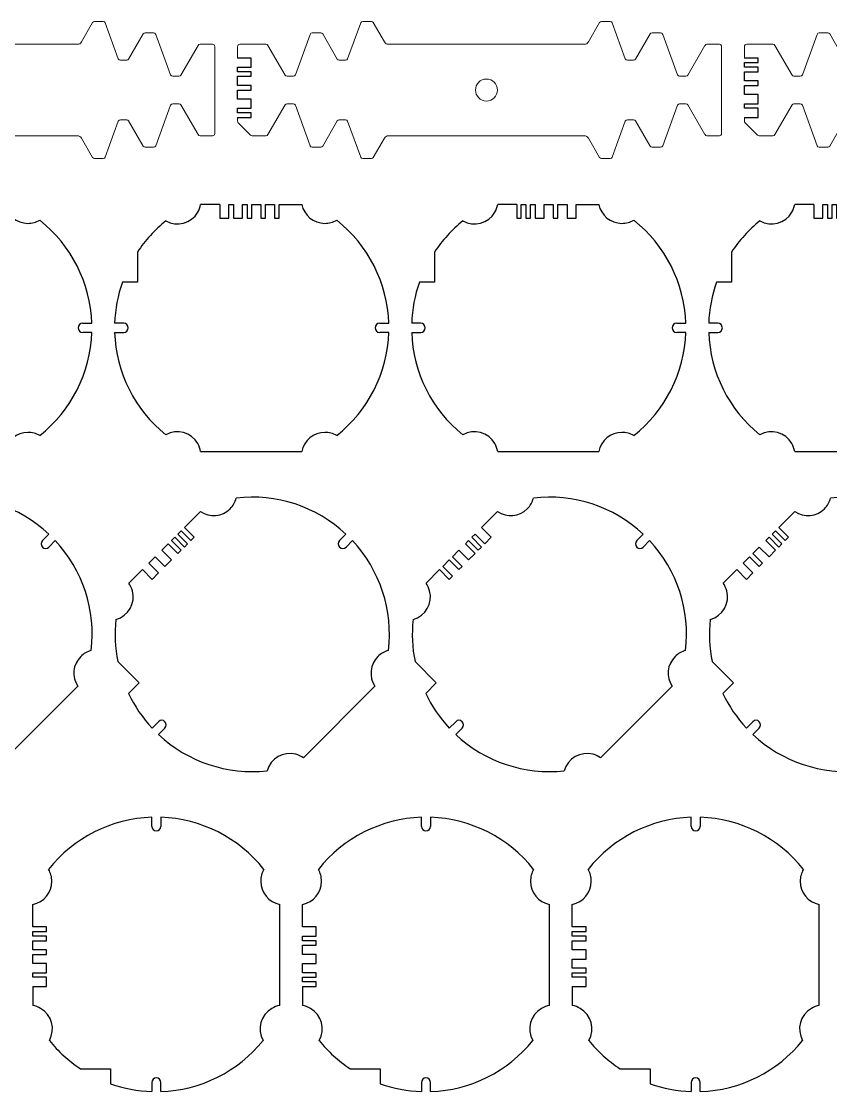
# Model space of a CAD drawing. Header units: millimetres. Extents: x -10 to 1112, y -3314 to 0.
# Drawn here: x 174.5 to 351.5, y -2088.5 to -1854.5 of the extents above; entities that cross this region are included whole.
import ezdxf

# ---------------------------------------------------------------- set-up
doc = ezdxf.new("R2010")
doc.units = ezdxf.units.MM
doc.layers.get('0').update_dxf_attribs({"lineweight": 25, "true_color": 0xffffff})
for name, color, linetype, lineweight, true_color in [('High_Quality', 5, 'Continuous', 25, 0x0000ff), ('Medium_Quality', 4, 'Continuous', 25, 0x00ffff), ('Normal_Quality', 3, 'Continuous', 25, 0x00ff00)]:
    doc.layers.add(name, color=color, linetype=linetype, lineweight=lineweight, true_color=true_color)

# ---------------------------------------------------------------- blocks, each defined once
blk = doc.blocks.new('CTLG_CHCH_61')
at = {"layer": 'High_Quality'}
for p, q in [((0, 0), (0, -3)), ((2, -3), (2, 0)), ((2, 0), (3, 0)), ((3, 0), (3, -3)), ((4, -3), (4, 0)), ((4, 0), (6, 0)), ((6, 0), (6, -3)), ((7, -3), (7, 0)), ((7, 0), (9, 0)), ((9, 0), (9, -3)), ((10, -3), (10, 0)), ((10, 0), (11, 0)), ((11, 0), (11, -3)), ((13, -3), (13, 0)), ((0, -3), (2, -3)), ((3, -3), (4, -3)), ((6, -3), (7, -3)), ((9, -3), (10, -3)), ((11, -3), (13, -3))]:
    blk.add_line(p, q, dxfattribs=at)
at = {"layer": 'High_Quality', "color": 5, "linetype": 'Continuous', "lineweight": 13, "true_color": 0x0000ff}
blk.add_circle((6, -54.44), 2.4, dxfattribs=at)
at = {"layer": 'Medium_Quality', "color": 4, "linetype": 'Continuous', "lineweight": 13, "true_color": 0x00ffff}
for p, q in [((-3.75, -6.64), (2.75, -10.4)), ((15.75, -6.64), (9.25, -10.4)), ((-6.25, -18.64), (-0.75, -21.82)), ((18.25, -18.64), (12.75, -21.82)), ((-8.75, -29.7), (-4.5, -32.16)), ((20.75, -29.7), (16.5, -32.16)), ((-4, -33.02), (-4, -75.87)), ((16, -33.02), (16, -75.87)), ((-8.75, -79.19), (-4.5, -76.73)), ((20.75, -79.19), (16.5, -76.73)), ((-6.25, -90.24), (-0.75, -87.07)), ((18.25, -90.24), (12.75, -87.07)), ((-3.75, -102.24), (2.75, -98.49)), ((15.75, -102.24), (9.25, -98.49))]:
    blk.add_line(p, q, dxfattribs=at)
for centre, start, end in [((-5, -33.02), 0, 60), ((17, -33.02), 120, 180), ((-5, -75.87), 300, 0), ((17, -75.87), 180, 240)]:
    blk.add_arc(centre, 1, start, end, dxfattribs=at)
at = {"layer": 'Normal_Quality', "color": 3, "lineweight": 13, "true_color": 0x00ff00}
for p, q in [((-0.79, 0), (0, 0)), ((13, 0), (15.5, 0)), ((-3.85, -2.85), (-1.15, -0.15))]:
    blk.add_line(p, q, dxfattribs=at)
at = {"layer": 'Normal_Quality', "color": 3, "linetype": 'Continuous', "lineweight": 13, "true_color": 0x00ff00}
for p, q in [((16, -0.5), (16, -6.21)), ((-4, -3.21), (-4, -6.21)), ((3, -10.83), (3, -12.19)), ((9, -10.83), (9, -12.19)), ((2.67, -12.66), (-6.17, -15.88)), ((9.33, -12.66), (18.17, -15.88)), ((-6.5, -16.35), (-6.5, -18.21)), ((18.5, -16.35), (18.5, -18.21)), ((-0.5, -22.25), (-0.5, -23.61)), ((12.5, -22.25), (12.5, -23.61)), ((-0.83, -24.08), (-8.67, -26.94)), ((12.83, -24.08), (20.67, -26.94)), ((-9, -27.41), (-9, -29.27)), ((21, -27.41), (21, -29.27)), ((-9, -81.48), (-9, -79.62)), ((21, -81.48), (21, -79.62)), ((-0.83, -84.8), (-8.67, -81.95)), ((12.83, -84.8), (20.67, -81.95)), ((-0.5, -86.64), (-0.5, -85.27)), ((12.5, -86.64), (12.5, -85.27)), ((-6.5, -92.54), (-6.5, -90.68)), ((18.5, -92.54), (18.5, -90.68)), ((2.67, -96.23), (-6.17, -93.01)), ((9.33, -96.23), (18.17, -93.01)), ((3, -98.06), (3, -96.7)), ((9, -98.06), (9, -96.7)), ((-4, -105.39), (-4, -102.68)), ((16, -105.39), (16, -102.68)), ((15.5, -105.89), (-3.5, -105.89))]:
    blk.add_line(p, q, dxfattribs=at)
at = {"layer": 'Normal_Quality', "color": 3, "lineweight": 13, "true_color": 0x00ff00}
for centre, start, end in [((15.5, -0.5), 0, 90), ((-0.79, -0.5), 90, 135), ((-3.5, -3.21), 135, 180)]:
    blk.add_arc(centre, 0.5, start, end, dxfattribs=at)
at = {"layer": 'Normal_Quality', "color": 3, "linetype": 'Continuous', "lineweight": 13, "true_color": 0x00ff00}
for centre, start, end in [((-3.5, -6.21), 180, 240), ((15.5, -6.21), 300, 0), ((2.5, -10.83), 0, 60), ((9.5, -10.83), 120, 180), ((2.5, -12.19), 290, 0), ((9.5, -12.19), 180, 250), ((-6, -16.35), 110, 180), ((18, -16.35), 0, 70), ((-6, -18.21), 180, 240), ((18, -18.21), 300, 0), ((-1, -22.25), 0, 60), ((13, -22.25), 120, 180), ((-1, -23.61), 290, 0), ((13, -23.61), 180, 250), ((-8.5, -27.41), 110, 180), ((20.5, -27.41), 0, 70), ((-8.5, -29.27), 180, 240), ((20.5, -29.27), 300, 0), ((-8.5, -79.62), 120, 180), ((20.5, -79.62), 0, 60), ((-8.5, -81.48), 180, 250), ((20.5, -81.48), 290, 0), ((-1, -85.27), 0, 70), ((13, -85.27), 110, 180), ((-1, -86.64), 300, 0), ((13, -86.64), 180, 240), ((-6, -90.68), 120, 180), ((18, -90.68), 0, 60), ((-6, -92.54), 180, 250), ((18, -92.54), 290, 0), ((2.5, -96.7), 0, 70), ((2.5, -98.06), 300, 0), ((9.5, -96.7), 110, 180), ((9.5, -98.06), 180, 240), ((-3.5, -102.68), 120, 180), ((15.5, -102.68), 0, 60), ((-3.5, -105.39), 180, 270), ((15.5, -105.39), 270, 0)]:
    blk.add_arc(centre, 0.5, start, end, dxfattribs=at)
blk = doc.blocks.new('CTLG_CHCH_62')
at = {"layer": 'High_Quality'}
for p, q in [((0, 0), (0, -3)), ((1, -3), (1, 0)), ((1, 0), (2, 0)), ((2, 0), (2, -3)), ((4, -3), (4, 0)), ((4, 0), (6, 0)), ((6, 0), (6, -3)), ((7, -3), (7, 0)), ((7, 0), (9, 0)), ((9, 0), (9, -3)), ((10, -3), (10, 0)), ((10, 0), (11, 0)), ((11, 0), (11, -3)), ((13, -3), (13, 0)), ((0, -3), (1, -3)), ((2, -3), (4, -3)), ((6, -3), (7, -3)), ((9, -3), (10, -3)), ((11, -3), (13, -3))]:
    blk.add_line(p, q, dxfattribs=at)
at = {"layer": 'High_Quality', "color": 5, "linetype": 'Continuous', "lineweight": 13, "true_color": 0x0000ff}
blk.add_circle((6, -54.44), 2.4, dxfattribs=at)
at = {"layer": 'Medium_Quality', "color": 4, "linetype": 'Continuous', "lineweight": 13, "true_color": 0x00ffff}
for p, q in [((-3.75, -6.64), (2.75, -10.4)), ((15.75, -6.64), (9.25, -10.4)), ((-6.25, -18.64), (-0.75, -21.82)), ((18.25, -18.64), (12.75, -21.82)), ((-8.75, -29.7), (-4.5, -32.16)), ((20.75, -29.7), (16.5, -32.16)), ((-4, -33.02), (-4, -75.87)), ((16, -33.02), (16, -75.87)), ((-8.75, -79.19), (-4.5, -76.73)), ((20.75, -79.19), (16.5, -76.73)), ((-6.25, -90.24), (-0.75, -87.07)), ((18.25, -90.24), (12.75, -87.07)), ((-3.75, -102.24), (2.75, -98.49)), ((15.75, -102.24), (9.25, -98.49))]:
    blk.add_line(p, q, dxfattribs=at)
for centre, start, end in [((-5, -33.02), 0, 60), ((17, -33.02), 120, 180), ((-5, -75.87), 300, 0), ((17, -75.87), 180, 240)]:
    blk.add_arc(centre, 1, start, end, dxfattribs=at)
at = {"layer": 'Normal_Quality', "color": 3, "lineweight": 13, "true_color": 0x00ff00}
for p, q in [((-0.79, 0), (0, 0)), ((13, 0), (15.5, 0)), ((-3.85, -2.85), (-1.15, -0.15))]:
    blk.add_line(p, q, dxfattribs=at)
at = {"layer": 'Normal_Quality', "color": 3, "linetype": 'Continuous', "lineweight": 13, "true_color": 0x00ff00}
for p, q in [((16, -0.5), (16, -6.21)), ((-4, -3.21), (-4, -6.21)), ((3, -10.83), (3, -12.19)), ((9, -10.83), (9, -12.19)), ((2.67, -12.66), (-6.17, -15.88)), ((9.33, -12.66), (18.17, -15.88)), ((-6.5, -16.35), (-6.5, -18.21)), ((18.5, -16.35), (18.5, -18.21)), ((-0.5, -22.25), (-0.5, -23.61)), ((12.5, -22.25), (12.5, -23.61)), ((-0.83, -24.08), (-8.67, -26.94)), ((12.83, -24.08), (20.67, -26.94)), ((-9, -27.41), (-9, -29.27)), ((21, -27.41), (21, -29.27)), ((-9, -81.48), (-9, -79.62)), ((21, -81.48), (21, -79.62)), ((-0.83, -84.8), (-8.67, -81.95)), ((12.83, -84.8), (20.67, -81.95)), ((-0.5, -86.64), (-0.5, -85.27)), ((12.5, -86.64), (12.5, -85.27)), ((-6.5, -92.54), (-6.5, -90.68)), ((18.5, -92.54), (18.5, -90.68)), ((2.67, -96.23), (-6.17, -93.01)), ((9.33, -96.23), (18.17, -93.01)), ((3, -98.06), (3, -96.7)), ((9, -98.06), (9, -96.7)), ((-4, -105.39), (-4, -102.68)), ((16, -105.39), (16, -102.68)), ((15.5, -105.89), (-3.5, -105.89))]:
    blk.add_line(p, q, dxfattribs=at)
at = {"layer": 'Normal_Quality', "color": 3, "lineweight": 13, "true_color": 0x00ff00}
for centre, start, end in [((15.5, -0.5), 0, 90), ((-0.79, -0.5), 90, 135), ((-3.5, -3.21), 135, 180)]:
    blk.add_arc(centre, 0.5, start, end, dxfattribs=at)
at = {"layer": 'Normal_Quality', "color": 3, "linetype": 'Continuous', "lineweight": 13, "true_color": 0x00ff00}
for centre, start, end in [((-3.5, -6.21), 180, 240), ((15.5, -6.21), 300, 0), ((2.5, -10.83), 0, 60), ((9.5, -10.83), 120, 180), ((2.5, -12.19), 290, 0), ((9.5, -12.19), 180, 250), ((-6, -16.35), 110, 180), ((18, -16.35), 0, 70), ((-6, -18.21), 180, 240), ((18, -18.21), 300, 0), ((-1, -22.25), 0, 60), ((13, -22.25), 120, 180), ((-1, -23.61), 290, 0), ((13, -23.61), 180, 250), ((-8.5, -27.41), 110, 180), ((20.5, -27.41), 0, 70), ((-8.5, -29.27), 180, 240), ((20.5, -29.27), 300, 0), ((-8.5, -79.62), 120, 180), ((20.5, -79.62), 0, 60), ((-8.5, -81.48), 180, 250), ((20.5, -81.48), 290, 0), ((-1, -85.27), 0, 70), ((13, -85.27), 110, 180), ((-1, -86.64), 300, 0), ((13, -86.64), 180, 240), ((-6, -90.68), 120, 180), ((18, -90.68), 0, 60), ((-6, -92.54), 180, 250), ((18, -92.54), 290, 0), ((2.5, -96.7), 0, 70), ((2.5, -98.06), 300, 0), ((9.5, -96.7), 110, 180), ((9.5, -98.06), 180, 240), ((-3.5, -102.68), 120, 180), ((15.5, -102.68), 0, 60), ((-3.5, -105.39), 180, 270), ((15.5, -105.39), 270, 0)]:
    blk.add_arc(centre, 0.5, start, end, dxfattribs=at)
blk = doc.blocks.new('CTLG_CHCH_63')
at = {"layer": 'High_Quality'}
for p, q in [((0, 0), (0, -3)), ((2, -3), (2, 0)), ((2, 0), (3, 0)), ((3, 0), (3, -3)), ((5, -3), (5, 0)), ((5, 0), (7, 0)), ((7, 0), (7, -3)), ((8, -3), (8, 0)), ((8, 0), (10, 0)), ((10, 0), (10, -3)), ((11, -3), (11, 0)), ((11, 0), (12, 0)), ((12, 0), (12, -3)), ((13, -3), (13, 0)), ((0, -3), (2, -3)), ((3, -3), (5, -3)), ((7, -3), (8, -3)), ((10, -3), (11, -3)), ((12, -3), (13, -3))]:
    blk.add_line(p, q, dxfattribs=at)
at = {"layer": 'High_Quality', "color": 5, "linetype": 'Continuous', "lineweight": 13, "true_color": 0x0000ff}
blk.add_circle((6, -54.44), 2.4, dxfattribs=at)
at = {"layer": 'Medium_Quality', "color": 4, "linetype": 'Continuous', "lineweight": 13, "true_color": 0x00ffff}
for p, q in [((-3.75, -6.64), (2.75, -10.4)), ((15.75, -6.64), (9.25, -10.4)), ((-6.25, -18.64), (-0.75, -21.82)), ((18.25, -18.64), (12.75, -21.82)), ((-8.75, -29.7), (-4.5, -32.16)), ((20.75, -29.7), (16.5, -32.16)), ((-4, -33.02), (-4, -75.87)), ((16, -33.02), (16, -75.87)), ((-8.75, -79.19), (-4.5, -76.73)), ((20.75, -79.19), (16.5, -76.73)), ((-6.25, -90.24), (-0.75, -87.07)), ((18.25, -90.24), (12.75, -87.07)), ((-3.75, -102.24), (2.75, -98.49)), ((15.75, -102.24), (9.25, -98.49))]:
    blk.add_line(p, q, dxfattribs=at)
for centre, start, end in [((-5, -33.02), 0, 60), ((17, -33.02), 120, 180), ((-5, -75.87), 300, 0), ((17, -75.87), 180, 240)]:
    blk.add_arc(centre, 1, start, end, dxfattribs=at)
at = {"layer": 'Normal_Quality', "color": 3, "lineweight": 13, "true_color": 0x00ff00}
for p, q in [((-0.79, 0), (0, 0)), ((13, 0), (15.5, 0)), ((-3.85, -2.85), (-1.15, -0.15))]:
    blk.add_line(p, q, dxfattribs=at)
at = {"layer": 'Normal_Quality', "color": 3, "linetype": 'Continuous', "lineweight": 13, "true_color": 0x00ff00}
for p, q in [((16, -0.5), (16, -6.21)), ((-4, -3.21), (-4, -6.21)), ((3, -10.83), (3, -12.19)), ((9, -10.83), (9, -12.19)), ((2.67, -12.66), (-6.17, -15.88)), ((9.33, -12.66), (18.17, -15.88)), ((-6.5, -16.35), (-6.5, -18.21)), ((18.5, -16.35), (18.5, -18.21)), ((-0.5, -22.25), (-0.5, -23.61)), ((12.5, -22.25), (12.5, -23.61)), ((-0.83, -24.08), (-8.67, -26.94)), ((12.83, -24.08), (20.67, -26.94)), ((-9, -27.41), (-9, -29.27)), ((21, -27.41), (21, -29.27)), ((-9, -81.48), (-9, -79.62)), ((21, -81.48), (21, -79.62)), ((-0.83, -84.8), (-8.67, -81.95)), ((12.83, -84.8), (20.67, -81.95)), ((-0.5, -86.64), (-0.5, -85.27)), ((12.5, -86.64), (12.5, -85.27)), ((-6.5, -92.54), (-6.5, -90.68)), ((18.5, -92.54), (18.5, -90.68)), ((2.67, -96.23), (-6.17, -93.01)), ((9.33, -96.23), (18.17, -93.01)), ((3, -98.06), (3, -96.7)), ((9, -98.06), (9, -96.7)), ((-4, -105.39), (-4, -102.68)), ((16, -105.39), (16, -102.68)), ((15.5, -105.89), (-3.5, -105.89))]:
    blk.add_line(p, q, dxfattribs=at)
at = {"layer": 'Normal_Quality', "color": 3, "lineweight": 13, "true_color": 0x00ff00}
for centre, start, end in [((15.5, -0.5), 0, 90), ((-0.79, -0.5), 90, 135), ((-3.5, -3.21), 135, 180)]:
    blk.add_arc(centre, 0.5, start, end, dxfattribs=at)
at = {"layer": 'Normal_Quality', "color": 3, "linetype": 'Continuous', "lineweight": 13, "true_color": 0x00ff00}
for centre, start, end in [((-3.5, -6.21), 180, 240), ((15.5, -6.21), 300, 0), ((2.5, -10.83), 0, 60), ((9.5, -10.83), 120, 180), ((2.5, -12.19), 290, 0), ((9.5, -12.19), 180, 250), ((-6, -16.35), 110, 180), ((18, -16.35), 0, 70), ((-6, -18.21), 180, 240), ((18, -18.21), 300, 0), ((-1, -22.25), 0, 60), ((13, -22.25), 120, 180), ((-1, -23.61), 290, 0), ((13, -23.61), 180, 250), ((-8.5, -27.41), 110, 180), ((20.5, -27.41), 0, 70), ((-8.5, -29.27), 180, 240), ((20.5, -29.27), 300, 0), ((-8.5, -79.62), 120, 180), ((20.5, -79.62), 0, 60), ((-8.5, -81.48), 180, 250), ((20.5, -81.48), 290, 0), ((-1, -85.27), 0, 70), ((13, -85.27), 110, 180), ((-1, -86.64), 300, 0), ((13, -86.64), 180, 240), ((-6, -90.68), 120, 180), ((18, -90.68), 0, 60), ((-6, -92.54), 180, 250), ((18, -92.54), 290, 0), ((2.5, -96.7), 0, 70), ((2.5, -98.06), 300, 0), ((9.5, -96.7), 110, 180), ((9.5, -98.06), 180, 240), ((-3.5, -102.68), 120, 180), ((15.5, -102.68), 0, 60), ((-3.5, -105.39), 180, 270), ((15.5, -105.39), 270, 0)]:
    blk.add_arc(centre, 0.5, start, end, dxfattribs=at)
blk = doc.blocks.new('MNAK_FULL_02')
at = {"color": 3, "true_color": 0x00ff00}
for p, q in [((-7, 27), (-11.17, 27)), ((6, 27), (10.95, 27)), ((-25, 16.58), (-25, 10)), ((-25, 10), (-28.28, 10)), ((-28, 1), (-29.98, 1)), ((28, 1), (29.98, 1)), ((-29.98, -1), (-28, -1)), ((29.98, -1), (28, -1)), ((-11.17, -27), (10.95, -27))]:
    blk.add_line(p, q, dxfattribs=at)
at = {"color": 5}
for p, q in [((-7, 27), (-7, 24)), ((-6, 24), (-6, 27)), ((-6, 27), (-5, 27)), ((-5, 27), (-5, 24)), ((-3, 24), (-3, 27)), ((-3, 27), (-2, 27)), ((-2, 27), (-2, 24)), ((-1, 24), (-1, 27)), ((-1, 27), (1, 27)), ((1, 27), (1, 24)), ((2, 24), (2, 27)), ((2, 27), (4, 27)), ((4, 27), (4, 24)), ((6, 24), (6, 27)), ((-7, 24), (-6, 24)), ((-5, 24), (-3, 24)), ((-2, 24), (-1, 24)), ((1, 24), (2, 24)), ((4, 24), (6, 24))]:
    blk.add_line(p, q, dxfattribs=at)
at = {"color": 3, "true_color": 0x00ff00}
for centre, radius, start, end in [((-16.25, 27.86), 5.15, 330, 350.4277), ((16, 28), 5.15, 191.1965, 270), ((-16.25, 27.86), 5.15, 240.3428, 330), ((16, 28), 5.15, 270, 300.1674), ((0, 0), 30, 1.9102, 51.713), ((0, 0), 30, 128.7972, 146.4427), ((0, 0), 30, 160.5288, 178.0898), ((-28, 0), 1, 0, 90), ((-28, 0), 1, 270, 0), ((28, 0), 1, 90, 270), ((0, 0), 30, 181.9102, 231.2028), ((0, 0), 30, 308.287, 358.0898), ((-16.25, -27.86), 5.15, 30, 119.6572), ((16, -28), 5.15, 90, 168.8035), ((16, -28), 5.15, 59.8326, 90), ((-16.25, -27.86), 5.15, 9.5723, 30)]:
    blk.add_arc(centre, radius, start, end, dxfattribs=at)
blk = doc.blocks.new('MNAK_FULL_03')
at = {"color": 3, "true_color": 0x00ff00}
for p, q in [((-7, 27), (-11.17, 27)), ((6, 27), (10.95, 27)), ((-25, 16.58), (-25, 10)), ((-25, 10), (-28.28, 10)), ((-28, 1), (-29.98, 1)), ((28, 1), (29.98, 1)), ((-29.98, -1), (-28, -1)), ((29.98, -1), (28, -1)), ((-11.17, -27), (10.95, -27))]:
    blk.add_line(p, q, dxfattribs=at)
at = {"color": 5}
for p, q in [((-7, 27), (-7, 24)), ((-5, 24), (-5, 27)), ((-5, 27), (-4, 27)), ((-4, 27), (-4, 24)), ((-2, 24), (-2, 27)), ((-2, 27), (-1, 27)), ((-1, 27), (-1, 24)), ((0, 24), (0, 27)), ((0, 27), (2, 27)), ((2, 27), (2, 24)), ((3, 24), (3, 27)), ((3, 27), (5, 27)), ((5, 27), (5, 24)), ((6, 24), (6, 27)), ((-7, 24), (-5, 24)), ((-4, 24), (-2, 24)), ((-1, 24), (0, 24)), ((2, 24), (3, 24)), ((5, 24), (6, 24))]:
    blk.add_line(p, q, dxfattribs=at)
at = {"color": 3, "true_color": 0x00ff00}
for centre, radius, start, end in [((-16.25, 27.86), 5.15, 330, 350.4277), ((16, 28), 5.15, 191.1965, 270), ((-16.25, 27.86), 5.15, 240.3428, 330), ((16, 28), 5.15, 270, 300.1674), ((0, 0), 30, 1.9102, 51.713), ((0, 0), 30, 128.7972, 146.4427), ((0, 0), 30, 160.5288, 178.0898), ((-28, 0), 1, 0, 90), ((-28, 0), 1, 270, 0), ((28, 0), 1, 90, 270), ((0, 0), 30, 181.9102, 231.2028), ((0, 0), 30, 308.287, 358.0898), ((-16.25, -27.86), 5.15, 30, 119.6572), ((16, -28), 5.15, 90, 168.8035), ((16, -28), 5.15, 59.8326, 90), ((-16.25, -27.86), 5.15, 9.5723, 30)]:
    blk.add_arc(centre, radius, start, end, dxfattribs=at)
blk = doc.blocks.new('MNAK_FULL_04')
at = {"color": 3, "true_color": 0x00ff00}
for p, q in [((-7, 27), (-11.17, 27)), ((6, 27), (10.95, 27)), ((-25, 16.58), (-25, 10)), ((-25, 10), (-28.28, 10)), ((-28, 1), (-29.98, 1)), ((28, 1), (29.98, 1)), ((-29.98, -1), (-28, -1)), ((29.98, -1), (28, -1)), ((-11.17, -27), (10.95, -27))]:
    blk.add_line(p, q, dxfattribs=at)
at = {"color": 5}
for p, q in [((-7, 27), (-7, 24)), ((-6, 24), (-6, 27)), ((-6, 27), (-5, 27)), ((-5, 27), (-5, 24)), ((-4, 24), (-4, 27)), ((-4, 27), (-3, 27)), ((-3, 27), (-3, 24)), ((-1, 24), (-1, 27)), ((-1, 27), (1, 27)), ((1, 27), (1, 24)), ((2, 24), (2, 27)), ((2, 27), (4, 27)), ((4, 27), (4, 24)), ((6, 24), (6, 27)), ((-7, 24), (-6, 24)), ((-5, 24), (-4, 24)), ((-3, 24), (-1, 24)), ((1, 24), (2, 24)), ((4, 24), (6, 24))]:
    blk.add_line(p, q, dxfattribs=at)
at = {"color": 3, "true_color": 0x00ff00}
for centre, radius, start, end in [((-16.25, 27.86), 5.15, 330, 350.4277), ((16, 28), 5.15, 191.1965, 270), ((-16.25, 27.86), 5.15, 240.3428, 330), ((16, 28), 5.15, 270, 300.1674), ((0, 0), 30, 1.9102, 51.713), ((0, 0), 30, 128.7972, 146.4427), ((0, 0), 30, 160.5288, 178.0898), ((-28, 0), 1, 0, 90), ((-28, 0), 1, 270, 0), ((28, 0), 1, 90, 270), ((0, 0), 30, 181.9102, 231.2028), ((0, 0), 30, 308.287, 358.0898), ((-16.25, -27.86), 5.15, 30, 119.6572), ((16, -28), 5.15, 90, 168.8035), ((16, -28), 5.15, 59.8326, 90), ((-16.25, -27.86), 5.15, 9.5723, 30)]:
    blk.add_arc(centre, radius, start, end, dxfattribs=at)
blk = doc.blocks.new('MNAK_FULL_05')
at = {"color": 3, "true_color": 0x00ff00}
for p, q in [((-7, 27), (-11.17, 27)), ((6, 27), (10.95, 27)), ((-25, 16.58), (-25, 10)), ((-25, 10), (-28.28, 10)), ((-28, 1), (-29.98, 1)), ((28, 1), (29.98, 1)), ((-29.98, -1), (-28, -1)), ((29.98, -1), (28, -1)), ((-11.17, -27), (10.95, -27))]:
    blk.add_line(p, q, dxfattribs=at)
at = {"color": 5}
for p, q in [((-7, 27), (-7, 24)), ((-5, 24), (-5, 27)), ((-5, 27), (-4, 27)), ((-4, 27), (-4, 24)), ((-3, 24), (-3, 27)), ((-3, 27), (-2, 27)), ((-2, 27), (-2, 24)), ((0, 24), (0, 27)), ((0, 27), (2, 27)), ((2, 27), (2, 24)), ((3, 24), (3, 27)), ((3, 27), (5, 27)), ((5, 27), (5, 24)), ((6, 24), (6, 27)), ((-7, 24), (-5, 24)), ((-4, 24), (-3, 24)), ((-2, 24), (0, 24)), ((2, 24), (3, 24)), ((5, 24), (6, 24))]:
    blk.add_line(p, q, dxfattribs=at)
at = {"color": 3, "true_color": 0x00ff00}
for centre, radius, start, end in [((-16.25, 27.86), 5.15, 330, 350.4277), ((16, 28), 5.15, 191.1965, 270), ((-16.25, 27.86), 5.15, 240.3428, 330), ((16, 28), 5.15, 270, 300.1674), ((0, 0), 30, 1.9102, 51.713), ((0, 0), 30, 128.7972, 146.4427), ((0, 0), 30, 160.5288, 178.0898), ((-28, 0), 1, 0, 90), ((-28, 0), 1, 270, 0), ((28, 0), 1, 90, 270), ((0, 0), 30, 181.9102, 231.2028), ((0, 0), 30, 308.287, 358.0898), ((-16.25, -27.86), 5.15, 30, 119.6572), ((16, -28), 5.15, 90, 168.8035), ((16, -28), 5.15, 59.8326, 90), ((-16.25, -27.86), 5.15, 9.5723, 30)]:
    blk.add_arc(centre, radius, start, end, dxfattribs=at)
blk = doc.blocks.new('MNAK_FULL_32')
at = {"color": 3, "true_color": 0x00ff00}
for p, q in [((-7, 27), (-11.17, 27)), ((6, 27), (10.95, 27)), ((-25, 16.58), (-25, 10)), ((-25, 10), (-28.28, 10)), ((-28, 1), (-29.98, 1)), ((28, 1), (29.98, 1)), ((-29.98, -1), (-28, -1)), ((29.98, -1), (28, -1)), ((-11.17, -27), (10.95, -27))]:
    blk.add_line(p, q, dxfattribs=at)
at = {"color": 5}
for p, q in [((-7, 27), (-7, 24)), ((-6, 24), (-6, 27)), ((-6, 27), (-4, 27)), ((-4, 27), (-4, 24)), ((-2, 24), (-2, 27)), ((-2, 27), (0, 27)), ((0, 27), (0, 24)), ((1, 24), (1, 27)), ((1, 27), (2, 27)), ((2, 27), (2, 24)), ((3, 24), (3, 27)), ((3, 27), (4, 27)), ((4, 27), (4, 24)), ((6, 24), (6, 27)), ((-7, 24), (-6, 24)), ((-4, 24), (-2, 24)), ((0, 24), (1, 24)), ((2, 24), (3, 24)), ((4, 24), (6, 24))]:
    blk.add_line(p, q, dxfattribs=at)
at = {"color": 3, "true_color": 0x00ff00}
for centre, radius, start, end in [((-16.25, 27.86), 5.15, 330, 350.4277), ((16, 28), 5.15, 191.1965, 270), ((-16.25, 27.86), 5.15, 240.3428, 330), ((16, 28), 5.15, 270, 300.1674), ((0, 0), 30, 1.9102, 51.713), ((0, 0), 30, 128.7972, 146.4427), ((0, 0), 30, 160.5288, 178.0898), ((-28, 0), 1, 0, 90), ((-28, 0), 1, 270, 0), ((28, 0), 1, 90, 270), ((0, 0), 30, 181.9102, 231.2028), ((0, 0), 30, 308.287, 358.0898), ((-16.25, -27.86), 5.15, 30, 119.6572), ((16, -28), 5.15, 90, 168.8035), ((16, -28), 5.15, 59.8326, 90), ((-16.25, -27.86), 5.15, 9.5723, 30)]:
    blk.add_arc(centre, radius, start, end, dxfattribs=at)
blk = doc.blocks.new('MNAK_FULL_33')
at = {"color": 3, "true_color": 0x00ff00}
for p, q in [((-7, 27), (-11.17, 27)), ((6, 27), (10.95, 27)), ((-25, 16.58), (-25, 10)), ((-25, 10), (-28.28, 10)), ((-28, 1), (-29.98, 1)), ((28, 1), (29.98, 1)), ((-29.98, -1), (-28, -1)), ((29.98, -1), (28, -1)), ((-11.17, -27), (10.95, -27))]:
    blk.add_line(p, q, dxfattribs=at)
at = {"color": 5}
for p, q in [((-7, 27), (-7, 24)), ((-5, 24), (-5, 27)), ((-5, 27), (-3, 27)), ((-3, 27), (-3, 24)), ((-1, 24), (-1, 27)), ((-1, 27), (1, 27)), ((1, 27), (1, 24)), ((2, 24), (2, 27)), ((2, 27), (3, 27)), ((3, 27), (3, 24)), ((4, 24), (4, 27)), ((4, 27), (5, 27)), ((5, 27), (5, 24)), ((6, 24), (6, 27)), ((-7, 24), (-5, 24)), ((-3, 24), (-1, 24)), ((1, 24), (2, 24)), ((3, 24), (4, 24)), ((5, 24), (6, 24))]:
    blk.add_line(p, q, dxfattribs=at)
at = {"color": 3, "true_color": 0x00ff00}
for centre, radius, start, end in [((-16.25, 27.86), 5.15, 330, 350.4277), ((16, 28), 5.15, 191.1965, 270), ((-16.25, 27.86), 5.15, 240.3428, 330), ((16, 28), 5.15, 270, 300.1674), ((0, 0), 30, 1.9102, 51.713), ((0, 0), 30, 128.7972, 146.4427), ((0, 0), 30, 160.5288, 178.0898), ((-28, 0), 1, 0, 90), ((-28, 0), 1, 270, 0), ((28, 0), 1, 90, 270), ((0, 0), 30, 181.9102, 231.2028), ((0, 0), 30, 308.287, 358.0898), ((-16.25, -27.86), 5.15, 30, 119.6572), ((16, -28), 5.15, 90, 168.8035), ((16, -28), 5.15, 59.8326, 90), ((-16.25, -27.86), 5.15, 9.5723, 30)]:
    blk.add_arc(centre, radius, start, end, dxfattribs=at)
blk = doc.blocks.new('MNAK_FULL_34')
at = {"color": 3, "true_color": 0x00ff00}
for p, q in [((-7, 27), (-11.17, 27)), ((6, 27), (10.95, 27)), ((-25, 16.58), (-25, 10)), ((-25, 10), (-28.28, 10)), ((-28, 1), (-29.98, 1)), ((28, 1), (29.98, 1)), ((-29.98, -1), (-28, -1)), ((29.98, -1), (28, -1)), ((-11.17, -27), (10.95, -27))]:
    blk.add_line(p, q, dxfattribs=at)
at = {"color": 5}
for p, q in [((-7, 27), (-7, 24)), ((-6, 24), (-6, 27)), ((-6, 27), (-4, 27)), ((-4, 27), (-4, 24)), ((-3, 24), (-3, 27)), ((-3, 27), (-1, 27)), ((-1, 27), (-1, 24)), ((1, 24), (1, 27)), ((1, 27), (2, 27)), ((2, 27), (2, 24)), ((3, 24), (3, 27)), ((3, 27), (4, 27)), ((4, 27), (4, 24)), ((6, 24), (6, 27)), ((-7, 24), (-6, 24)), ((-4, 24), (-3, 24)), ((-1, 24), (1, 24)), ((2, 24), (3, 24)), ((4, 24), (6, 24))]:
    blk.add_line(p, q, dxfattribs=at)
at = {"color": 3, "true_color": 0x00ff00}
for centre, radius, start, end in [((-16.25, 27.86), 5.15, 330, 350.4277), ((16, 28), 5.15, 191.1965, 270), ((-16.25, 27.86), 5.15, 240.3428, 330), ((16, 28), 5.15, 270, 300.1674), ((0, 0), 30, 1.9102, 51.713), ((0, 0), 30, 128.7972, 146.4427), ((0, 0), 30, 160.5288, 178.0898), ((-28, 0), 1, 0, 90), ((-28, 0), 1, 270, 0), ((28, 0), 1, 90, 270), ((0, 0), 30, 181.9102, 231.2028), ((0, 0), 30, 308.287, 358.0898), ((-16.25, -27.86), 5.15, 30, 119.6572), ((16, -28), 5.15, 90, 168.8035), ((16, -28), 5.15, 59.8326, 90), ((-16.25, -27.86), 5.15, 9.5723, 30)]:
    blk.add_arc(centre, radius, start, end, dxfattribs=at)
blk = doc.blocks.new('MNAK_FULL_35')
at = {"color": 3, "true_color": 0x00ff00}
for p, q in [((-7, 27), (-11.17, 27)), ((6, 27), (10.95, 27)), ((-25, 16.58), (-25, 10)), ((-25, 10), (-28.28, 10)), ((-28, 1), (-29.98, 1)), ((28, 1), (29.98, 1)), ((-29.98, -1), (-28, -1)), ((29.98, -1), (28, -1)), ((-11.17, -27), (10.95, -27))]:
    blk.add_line(p, q, dxfattribs=at)
at = {"color": 5}
for p, q in [((-7, 27), (-7, 24)), ((-5, 24), (-5, 27)), ((-5, 27), (-3, 27)), ((-3, 27), (-3, 24)), ((-2, 24), (-2, 27)), ((-2, 27), (0, 27)), ((0, 27), (0, 24)), ((2, 24), (2, 27)), ((2, 27), (3, 27)), ((3, 27), (3, 24)), ((4, 24), (4, 27)), ((4, 27), (5, 27)), ((5, 27), (5, 24)), ((6, 24), (6, 27)), ((-7, 24), (-5, 24)), ((-3, 24), (-2, 24)), ((0, 24), (2, 24)), ((3, 24), (4, 24)), ((5, 24), (6, 24))]:
    blk.add_line(p, q, dxfattribs=at)
at = {"color": 3, "true_color": 0x00ff00}
for centre, radius, start, end in [((-16.25, 27.86), 5.15, 330, 350.4277), ((16, 28), 5.15, 191.1965, 270), ((-16.25, 27.86), 5.15, 240.3428, 330), ((16, 28), 5.15, 270, 300.1674), ((0, 0), 30, 1.9102, 51.713), ((0, 0), 30, 128.7972, 146.4427), ((0, 0), 30, 160.5288, 178.0898), ((-28, 0), 1, 0, 90), ((-28, 0), 1, 270, 0), ((28, 0), 1, 90, 270), ((0, 0), 30, 181.9102, 231.2028), ((0, 0), 30, 308.287, 358.0898), ((-16.25, -27.86), 5.15, 30, 119.6572), ((16, -28), 5.15, 90, 168.8035), ((16, -28), 5.15, 59.8326, 90), ((-16.25, -27.86), 5.15, 9.5723, 30)]:
    blk.add_arc(centre, radius, start, end, dxfattribs=at)
blk = doc.blocks.new('MNAK_FULL_63')
at = {"color": 3, "true_color": 0x00ff00}
for p, q in [((-7, 27), (-11.17, 27)), ((6, 27), (10.95, 27)), ((-25, 16.58), (-25, 10)), ((-25, 10), (-28.28, 10)), ((-28, 1), (-29.98, 1)), ((28, 1), (29.98, 1)), ((-29.98, -1), (-28, -1)), ((29.98, -1), (28, -1)), ((-11.17, -27), (10.95, -27))]:
    blk.add_line(p, q, dxfattribs=at)
at = {"color": 5}
for p, q in [((-7, 27), (-7, 24)), ((-5, 24), (-5, 27)), ((-5, 27), (-4, 27)), ((-4, 27), (-4, 24)), ((-2, 24), (-2, 27)), ((-2, 27), (0, 27)), ((0, 27), (0, 24)), ((1, 24), (1, 27)), ((1, 27), (3, 27)), ((3, 27), (3, 24)), ((4, 24), (4, 27)), ((4, 27), (5, 27)), ((5, 27), (5, 24)), ((6, 24), (6, 27)), ((-7, 24), (-5, 24)), ((-4, 24), (-2, 24)), ((0, 24), (1, 24)), ((3, 24), (4, 24)), ((5, 24), (6, 24))]:
    blk.add_line(p, q, dxfattribs=at)
at = {"color": 3, "true_color": 0x00ff00}
for centre, radius, start, end in [((-16.25, 27.86), 5.15, 330, 350.4277), ((16, 28), 5.15, 191.1965, 270), ((-16.25, 27.86), 5.15, 240.3428, 330), ((16, 28), 5.15, 270, 300.1674), ((0, 0), 30, 1.9102, 51.713), ((0, 0), 30, 128.7972, 146.4427), ((0, 0), 30, 160.5288, 178.0898), ((-28, 0), 1, 0, 90), ((-28, 0), 1, 270, 0), ((28, 0), 1, 90, 270), ((0, 0), 30, 181.9102, 231.2028), ((0, 0), 30, 308.287, 358.0898), ((-16.25, -27.86), 5.15, 30, 119.6572), ((16, -28), 5.15, 90, 168.8035), ((16, -28), 5.15, 59.8326, 90), ((-16.25, -27.86), 5.15, 9.5723, 30)]:
    blk.add_arc(centre, radius, start, end, dxfattribs=at)
blk = doc.blocks.new('MNAK_FULL_64')
at = {"color": 3, "true_color": 0x00ff00}
for p, q in [((-7, 27), (-11.17, 27)), ((6, 27), (10.95, 27)), ((-25, 16.58), (-25, 10)), ((-25, 10), (-28.28, 10)), ((-28, 1), (-29.98, 1)), ((28, 1), (29.98, 1)), ((-29.98, -1), (-28, -1)), ((29.98, -1), (28, -1)), ((-11.17, -27), (10.95, -27))]:
    blk.add_line(p, q, dxfattribs=at)
at = {"color": 5}
for p, q in [((-7, 27), (-7, 24)), ((-6, 24), (-6, 27)), ((-6, 27), (-5, 27)), ((-5, 27), (-5, 24)), ((-4, 24), (-4, 27)), ((-4, 27), (-2, 27)), ((-2, 27), (-2, 24)), ((0, 24), (0, 27)), ((0, 27), (2, 27)), ((2, 27), (2, 24)), ((3, 24), (3, 27)), ((3, 27), (4, 27)), ((4, 27), (4, 24)), ((6, 24), (6, 27)), ((-7, 24), (-6, 24)), ((-5, 24), (-4, 24)), ((-2, 24), (0, 24)), ((2, 24), (3, 24)), ((4, 24), (6, 24))]:
    blk.add_line(p, q, dxfattribs=at)
at = {"color": 3, "true_color": 0x00ff00}
for centre, radius, start, end in [((-16.25, 27.86), 5.15, 330, 350.4277), ((16, 28), 5.15, 191.1965, 270), ((-16.25, 27.86), 5.15, 240.3428, 330), ((16, 28), 5.15, 270, 300.1674), ((0, 0), 30, 1.9102, 51.713), ((0, 0), 30, 128.7972, 146.4427), ((0, 0), 30, 160.5288, 178.0898), ((-28, 0), 1, 0, 90), ((-28, 0), 1, 270, 0), ((28, 0), 1, 90, 270), ((0, 0), 30, 181.9102, 231.2028), ((0, 0), 30, 308.287, 358.0898), ((-16.25, -27.86), 5.15, 30, 119.6572), ((16, -28), 5.15, 90, 168.8035), ((16, -28), 5.15, 59.8326, 90), ((-16.25, -27.86), 5.15, 9.5723, 30)]:
    blk.add_arc(centre, radius, start, end, dxfattribs=at)
blk = doc.blocks.new('MNAK_FULL_65')
at = {"color": 3, "true_color": 0x00ff00}
for p, q in [((-7, 27), (-11.17, 27)), ((6, 27), (10.95, 27)), ((-25, 16.58), (-25, 10)), ((-25, 10), (-28.28, 10)), ((-28, 1), (-29.98, 1)), ((28, 1), (29.98, 1)), ((-29.98, -1), (-28, -1)), ((29.98, -1), (28, -1)), ((-11.17, -27), (10.95, -27))]:
    blk.add_line(p, q, dxfattribs=at)
at = {"color": 5}
for p, q in [((-7, 27), (-7, 24)), ((-5, 24), (-5, 27)), ((-5, 27), (-4, 27)), ((-4, 27), (-4, 24)), ((-3, 24), (-3, 27)), ((-3, 27), (-1, 27)), ((-1, 27), (-1, 24)), ((1, 24), (1, 27)), ((1, 27), (3, 27)), ((3, 27), (3, 24)), ((4, 24), (4, 27)), ((4, 27), (5, 27)), ((5, 27), (5, 24)), ((6, 24), (6, 27)), ((-7, 24), (-5, 24)), ((-4, 24), (-3, 24)), ((-1, 24), (1, 24)), ((3, 24), (4, 24)), ((5, 24), (6, 24))]:
    blk.add_line(p, q, dxfattribs=at)
at = {"color": 3, "true_color": 0x00ff00}
for centre, radius, start, end in [((-16.25, 27.86), 5.15, 330, 350.4277), ((16, 28), 5.15, 191.1965, 270), ((-16.25, 27.86), 5.15, 240.3428, 330), ((16, 28), 5.15, 270, 300.1674), ((0, 0), 30, 1.9102, 51.713), ((0, 0), 30, 128.7972, 146.4427), ((0, 0), 30, 160.5288, 178.0898), ((-28, 0), 1, 0, 90), ((-28, 0), 1, 270, 0), ((28, 0), 1, 90, 270), ((0, 0), 30, 181.9102, 231.2028), ((0, 0), 30, 308.287, 358.0898), ((-16.25, -27.86), 5.15, 30, 119.6572), ((16, -28), 5.15, 90, 168.8035), ((16, -28), 5.15, 59.8326, 90), ((-16.25, -27.86), 5.15, 9.5723, 30)]:
    blk.add_arc(centre, radius, start, end, dxfattribs=at)

msp = doc.modelspace()

# ---------------------------------------------------------------- block references
for name, p, rotation in [('CTLG_CHCH_61', (110.89, -1875.5), 90), ('CTLG_CHCH_62', (221.78, -1875.5), 90), ('CTLG_CHCH_63', (332.66, -1875.5), 90), ('MNAK_FULL_32', (160, -1988.5), 45), ('MNAK_FULL_33', (225, -1988.5), 45), ('MNAK_FULL_34', (290, -1988.5), 45), ('MNAK_FULL_35', (355, -1988.5), 45), ('MNAK_FULL_63', (204, -2058.48), 90), ('MNAK_FULL_64', (263, -2058.48), 90), ('MNAK_FULL_65', (322, -2058.48), 90)]:
    msp.add_blockref(name, p, dxfattribs=dict(rotation=rotation))
for name, p in [('MNAK_FULL_02', (159.92, -1921.5)), ('MNAK_FULL_03', (224.88, -1921.5)), ('MNAK_FULL_04', (289.85, -1921.5)), ('MNAK_FULL_05', (354.82, -1921.5))]:
    msp.add_blockref(name, p)

doc.saveas('drawing.dxf')
